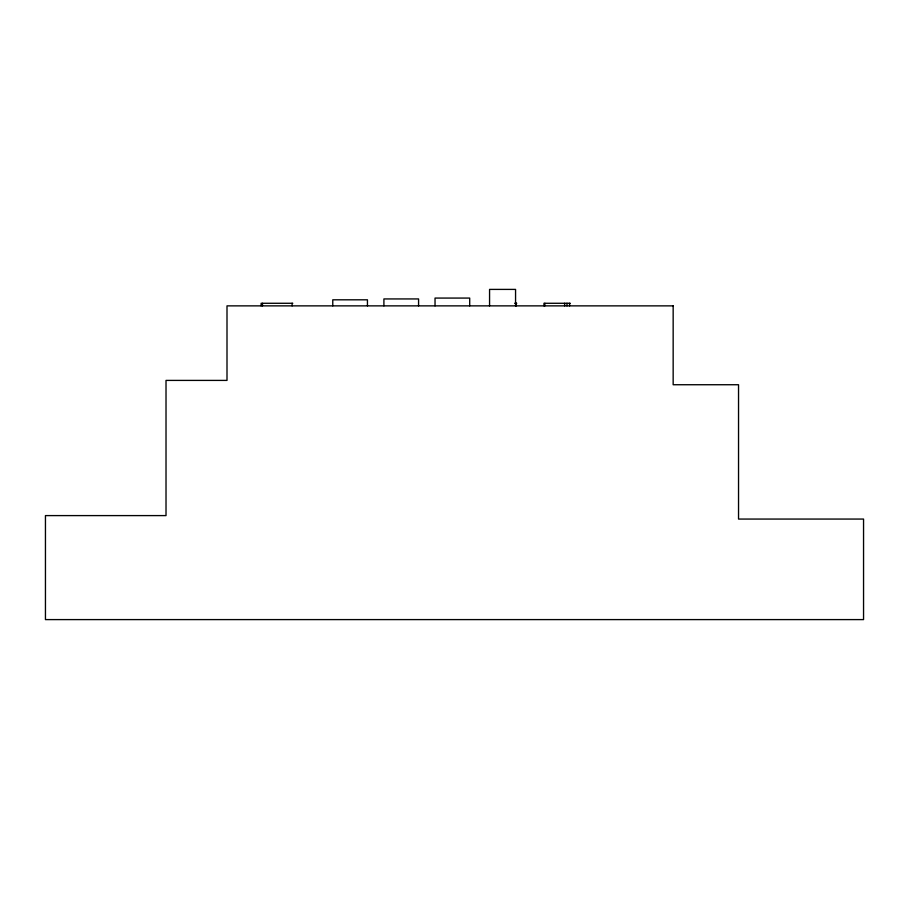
<?xml version="1.0" encoding="UTF-8"?>
<svg xmlns="http://www.w3.org/2000/svg" width="909" height="909" viewBox="0 0 909 909"><rect width="100%" height="100%" fill="white"/><g stroke="black" fill="none" stroke-linecap="round" stroke-linejoin="round"><path stroke-width="1.36" d="M292.789 303.276L261.122 303.276L261.122 305.867M514.687 303.276L516.744 303.276M570.25 303.276L543.957 303.276L543.957 305.867M569.613 303.276L569.613 305.867M567 303.276L567 305.867M564.625 303.276L564.625 305.867M544.855 303.276L544.855 305.867M516.335 303.276L516.335 305.867M515.562 305.867L515.562 289.403L489.565 289.403L489.565 305.867M469.703 305.867L469.703 298.072L435.036 298.072L435.036 305.867M418.572 305.867L418.572 298.936L383.905 298.936L383.905 305.867M367.441 305.867L367.441 299.811L332.774 299.811L332.774 305.867M292.119 303.276L292.119 305.867M262.451 303.276L262.451 305.867M673.16 305.867L227 305.867L227 380.405L166.017 380.405L166.017 515.596L45.45 515.596L45.45 619.597L863.55 619.597L863.55 519.062L738.54 519.062L738.54 384.734L673.16 384.734L673.16 305.867"/></g></svg>
